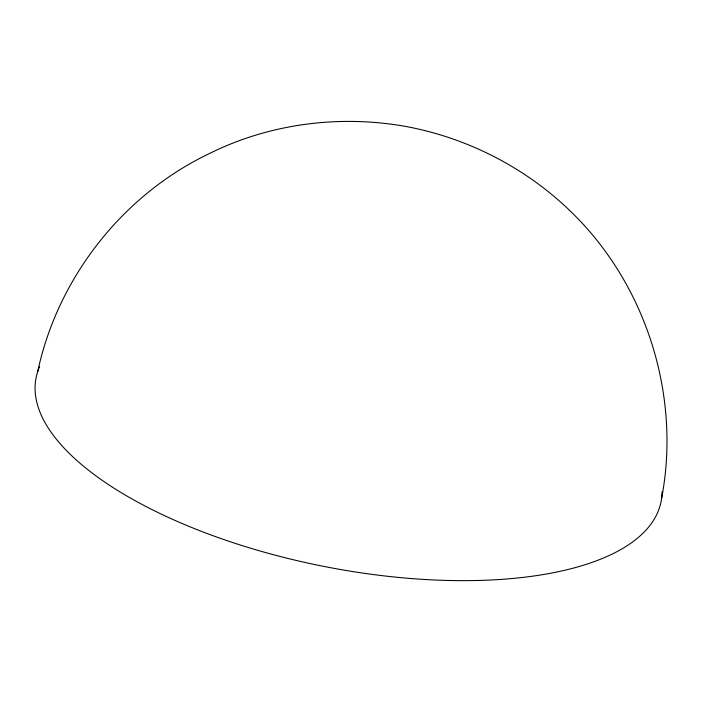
<?xml version="1.0" encoding="UTF-8"?>
<svg xmlns="http://www.w3.org/2000/svg" width="702" height="702" viewBox="0 0 702 702"><rect width="100%" height="100%" fill="white"/><g stroke="black" fill="none" stroke-linecap="round" stroke-linejoin="round"><path stroke-width="1.05" d="M661.556 498.639C681.309 395.586 646.217 284.459 570.77 211.521C525.456 167.515 466.997 137.61 404.887 126.29C338.68 114.672 268.734 123.763 208.52 154.001C122.28 195.367 57.643 278.185 37.697 371.639M662.065 491.83A318.568 129.063 11.2 0 1 321.191 565.882A318.568 129.063 11.2 0 1 39.619 366.646"/></g></svg>
